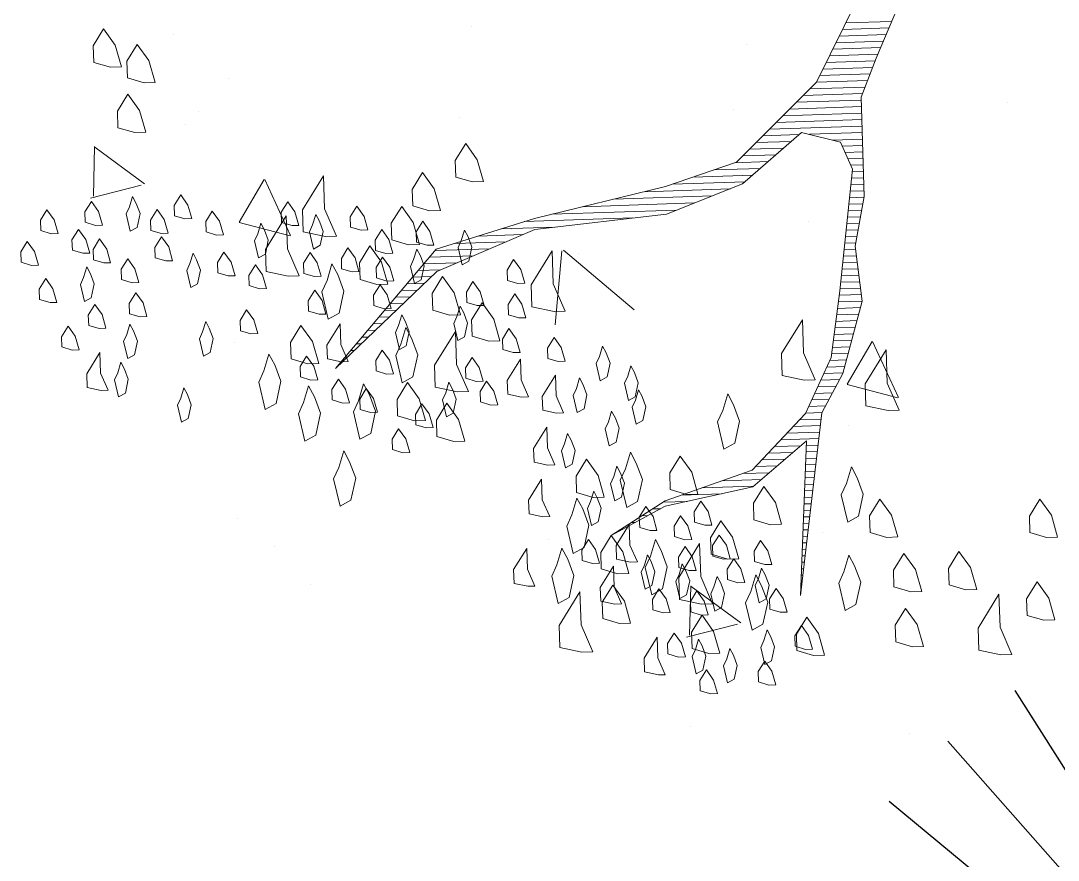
# Model space of a CAD drawing. Header units: millimetres. Extents: x 111 to 1506, y 14 to 566.
# Drawn here: x 223.094 to 224.209, y 166.22 to 167.122 of the extents above; entities that cross this region are included whole.
import ezdxf

# ---------------------------------------------------------------- set-up
doc = ezdxf.new("R2010")
doc.units = ezdxf.units.MM
doc.layers.add('ARBOLES', color=78, linetype='Continuous', lineweight=5)
doc.layers.add('FURN', color=253, linetype='Continuous')

# ---------------------------------------------------------------- blocks, each defined once
blk = doc.blocks.new('*X16')
at = {"color": 0}
for p, q in [((17.5821, 16.15), (17.6535, 16.15)), ((17.5714, 16.13), (17.6443, 16.13)), ((17.5768, 16.14), (17.6489, 16.14)), ((17.5661, 16.12), (17.6396, 16.12)), ((17.5554, 16.1), (17.6304, 16.1)), ((17.5608, 16.11), (17.635, 16.11)), ((17.5501, 16.09), (17.6259, 16.09)), ((17.5394, 16.07), (17.6174, 16.07)), ((17.5448, 16.08), (17.6216, 16.08)), ((17.5234, 16.05), (17.6088, 16.05)), ((17.5341, 16.06), (17.6131, 16.06)), ((17.5127, 16.04), (17.6045, 16.04)), ((17.4913, 16.02), (17.6021, 16.02)), ((17.502, 16.03), (17.6021, 16.03)), ((17.4806, 16.01), (17.6021, 16.01)), ((17.4591, 15.99), (17.6021, 15.99)), ((17.4698, 16), (17.6021, 16)), ((17.4377, 15.97), (17.4922, 15.97)), ((17.4484, 15.98), (17.5044, 15.98)), ((17.5206, 15.98), (17.6021, 15.98)), ((17.5556, 15.97), (17.6021, 15.97)), ((17.427, 15.96), (17.4799, 15.96)), ((17.5707, 15.96), (17.6021, 15.96)), ((17.4036, 15.94), (17.4555, 15.94)), ((17.4163, 15.95), (17.4677, 15.95)), ((17.5747, 15.95), (17.6021, 15.95)), ((17.5787, 15.94), (17.6021, 15.94)), ((17.3711, 15.93), (17.4433, 15.93)), ((17.5827, 15.93), (17.6021, 15.93)), ((17.3061, 15.91), (17.4188, 15.91)), ((17.3386, 15.92), (17.431, 15.92)), ((17.5832, 15.91), (17.6021, 15.91)), ((17.5846, 15.92), (17.6021, 15.92)), ((17.2149, 15.89), (17.3677, 15.89)), ((17.2629, 15.9), (17.3957, 15.9)), ((17.5805, 15.89), (17.6021, 15.89)), ((17.5819, 15.9), (17.6021, 15.9)), ((17.1669, 15.88), (17.3397, 15.88)), ((17.5791, 15.88), (17.6018, 15.88)), ((17.0761, 15.86), (17.2435, 15.86)), ((17.1189, 15.87), (17.3117, 15.87)), ((17.5764, 15.86), (17.5974, 15.86)), ((17.5778, 15.87), (17.5996, 15.87)), ((17.0401, 15.85), (17.1235, 15.85)), ((17.575, 15.85), (17.5951, 15.85)), ((16.9681, 15.83), (17.0472, 15.83)), ((17.0041, 15.84), (17.0729, 15.84)), ((17.5723, 15.83), (17.5907, 15.83)), ((17.5737, 15.84), (17.5929, 15.84)), ((16.9281, 15.81), (16.9958, 15.81)), ((16.9371, 15.82), (17.0215, 15.82)), ((17.5696, 15.81), (17.5863, 15.81)), ((17.5709, 15.82), (17.5885, 15.82)), ((16.919, 15.8), (16.9701, 15.8)), ((17.5682, 15.8), (17.5856, 15.8)), ((16.9009, 15.78), (16.9301, 15.78)), ((16.91, 15.79), (16.9444, 15.79)), ((17.5655, 15.78), (17.5876, 15.78)), ((17.5669, 15.79), (17.5866, 15.79)), ((16.8919, 15.77), (16.9189, 15.77)), ((17.5641, 15.77), (17.5886, 15.77)), ((16.8738, 15.75), (16.8965, 15.75)), ((16.8829, 15.76), (16.9077, 15.76)), ((17.5614, 15.75), (17.5906, 15.75)), ((17.5628, 15.76), (17.5896, 15.76)), ((16.8557, 15.73), (16.8742, 15.73)), ((16.8648, 15.74), (16.8853, 15.74)), ((17.5585, 15.73), (17.5926, 15.73)), ((17.56, 15.74), (17.5916, 15.74)), ((16.8467, 15.72), (16.863, 15.72)), ((17.5568, 15.72), (17.5936, 15.72)), ((16.8286, 15.7), (16.8406, 15.7)), ((16.8376, 15.71), (16.8518, 15.71)), ((17.5535, 15.7), (17.5875, 15.7)), ((17.5551, 15.71), (17.5906, 15.71)), ((16.8105, 15.68), (16.8183, 15.68)), ((16.8195, 15.69), (16.8295, 15.69)), ((17.5501, 15.68), (17.5814, 15.68)), ((17.5518, 15.69), (17.5844, 15.69)), ((16.8014, 15.67), (16.8071, 15.67)), ((17.5485, 15.67), (17.5783, 15.67)), ((16.7833, 15.65), (16.7848, 15.65)), ((16.7924, 15.66), (16.7959, 15.66)), ((17.5451, 15.65), (17.5721, 15.65)), ((17.5468, 15.66), (17.5752, 15.66)), ((17.5435, 15.64), (17.5691, 15.64)), ((17.5352, 15.62), (17.5629, 15.62)), ((17.5402, 15.63), (17.566, 15.63)), ((17.5252, 15.6), (17.5543, 15.6)), ((17.5302, 15.61), (17.5598, 15.61)), ((17.5202, 15.59), (17.5486, 15.59)), ((17.5102, 15.57), (17.5372, 15.57)), ((17.5152, 15.58), (17.5429, 15.58)), ((17.5052, 15.56), (17.5315, 15.56)), ((17.4903, 15.54), (17.5241, 15.54)), ((17.5002, 15.55), (17.5257, 15.55)), ((17.4703, 15.52), (17.5211, 15.52)), ((17.4803, 15.53), (17.5226, 15.53)), ((17.4603, 15.51), (17.5196, 15.51)), ((17.4403, 15.49), (17.4786, 15.49)), ((17.4503, 15.5), (17.4911, 15.5)), ((17.4988, 15.49), (17.5165, 15.49)), ((17.4996, 15.5), (17.5181, 15.5)), ((17.4303, 15.48), (17.4661, 15.48)), ((17.4981, 15.48), (17.515, 15.48)), ((17.4, 15.46), (17.4411, 15.46)), ((17.4203, 15.47), (17.4536, 15.47)), ((17.4967, 15.46), (17.512, 15.46)), ((17.4974, 15.47), (17.5135, 15.47)), ((17.336, 15.44), (17.4161, 15.44)), ((17.368, 15.45), (17.4286, 15.45)), ((17.4953, 15.44), (17.509, 15.44)), ((17.496, 15.45), (17.5105, 15.45)), ((17.304, 15.43), (17.3661, 15.43)), ((17.4946, 15.43), (17.5074, 15.43)), ((17.2587, 15.41), (17.2717, 15.41)), ((17.2754, 15.42), (17.3128, 15.42)), ((17.4931, 15.41), (17.5044, 15.41)), ((17.4938, 15.42), (17.5059, 15.42)), ((17.242, 15.4), (17.2517, 15.4)), ((17.4924, 15.4), (17.5029, 15.4)), ((17.2087, 15.38), (17.2117, 15.38)), ((17.2254, 15.39), (17.2317, 15.39)), ((17.491, 15.38), (17.4999, 15.38)), ((17.4917, 15.39), (17.5014, 15.39)), ((17.4896, 15.36), (17.4968, 15.36)), ((17.4903, 15.37), (17.4984, 15.37)), ((17.4888, 15.35), (17.4953, 15.35)), ((17.4874, 15.33), (17.4923, 15.33)), ((17.4881, 15.34), (17.4938, 15.34)), ((17.4867, 15.32), (17.4908, 15.32)), ((17.4853, 15.3), (17.4877, 15.3)), ((17.486, 15.31), (17.4893, 15.31)), ((17.4838, 15.28), (17.4847, 15.28)), ((17.4846, 15.29), (17.4862, 15.29)), ((17.4831, 15.27), (17.4832, 15.27))]:
    blk.add_line(p, q, dxfattribs=at)
blk = doc.blocks.new('E1E')
at = {"layer": 'ARBOLES', "ltscale": 0.2}
for p, q in [((96.0598, 59.5667), (96.0598, 59.5667)), ((95.5359, 59.5519), (95.5359, 59.5519)), ((96.122, 59.5391), (96.122, 59.5391)), ((96.1796, 59.5223), (96.1796, 59.5223)), ((95.6009, 59.4784), (95.6009, 59.4784)), ((95.2708, 59.4541), (95.2708, 59.4541)), ((95.5845, 59.4467), (95.5298, 59.4067)), ((95.6045, 59.3832), (95.5819, 59.4428)), ((95.6038, 59.3838), (95.5266, 59.4035)), ((95.7975, 59.3971), (95.7975, 59.3971)), ((95.7699, 59.3841), (95.7699, 59.3841)), ((96.2691, 59.314), (96.2691, 59.314)), ((95.473, 59.2552), (95.473, 59.2552)), ((95.4361, 59.2211), (95.4361, 59.2211)), ((95.857, 59.2206), (95.857, 59.2206)), ((96.5118, 59.2106), (96.4571, 59.1706)), ((96.5318, 59.147), (96.5092, 59.2067)), ((96.3217, 59.1674), (96.2544, 59.159)), ((96.3128, 59.1041), (96.322, 59.1672)), ((96.5311, 59.1477), (96.4538, 59.1674)), ((96.3122, 59.1036), (96.2542, 59.1583)), ((95.9214, 59.0448), (95.8936, 59.1364)), ((95.4933, 59.1143), (95.4933, 59.1143)), ((95.92, 59.0432), (95.8063, 59.0804)), ((96.4334, 59.0761), (96.4334, 59.0761)), ((95.5054, 59.0022), (95.4473, 59.0568)), ((95.5148, 59.066), (95.4476, 59.0575)), ((95.506, 59.0027), (95.5152, 59.0658)), ((96.4248, 59.0542), (96.4248, 59.0542)), ((95.9924, 59.0443), (95.9924, 59.0443)), ((95.9008, 59.0394), (95.9008, 59.0394)), ((96.4042, 59.0005), (96.4042, 59.0005)), ((96.4916, 58.9742), (96.4916, 58.9742)), ((95.8256, 58.9566), (95.8256, 58.9566)), ((96.1089, 58.9342), (96.1089, 58.9342)), ((95.6403, 58.8897), (95.6403, 58.8897)), ((96.1395, 58.8197), (96.1395, 58.8197)), ((95.7844, 58.7923), (95.7844, 58.7923)), ((95.801, 58.7086), (95.801, 58.7086)), ((95.4599, 58.6504), (95.4599, 58.6504))]:
    blk.add_line(p, q, dxfattribs=at)
for points in [[(95.7024, 59.5158), (95.7313, 59.5209), (95.7429, 59.4949), (95.7343, 59.4442), (95.7169, 59.4833), (95.6894, 59.51)], [(95.5281, 59.503), (95.5421, 59.5044), (95.5475, 59.4922), (95.5448, 59.4764), (95.5313, 59.485), (95.52, 59.4994)], [(95.5999, 59.5058), (95.618, 59.509), (95.6252, 59.4927), (95.6198, 59.4611), (95.609, 59.4855), (95.5918, 59.5022)], [(95.5679, 59.4574), (95.5683, 59.4674), (95.5552, 59.4859), (95.5489, 59.4782), (95.5521, 59.4601), (95.5615, 59.4497), (95.5692, 59.4434)], [(95.5259, 59.4533), (95.5263, 59.4633), (95.5132, 59.4818), (95.5069, 59.4741), (95.51, 59.456), (95.5195, 59.4456), (95.5272, 59.4393)], [(95.5846, 59.4746), (95.5986, 59.476), (95.604, 59.4638), (95.6013, 59.448), (95.5877, 59.4565), (95.5764, 59.471)], [(95.4626, 59.4641), (95.4766, 59.4655), (95.482, 59.4533), (95.4793, 59.4375), (95.4658, 59.4461), (95.4545, 59.4605)], [(95.5499, 59.4557), (95.5723, 59.4579), (95.581, 59.4384), (95.5767, 59.413), (95.555, 59.4268), (95.5369, 59.4499)], [(95.6714, 59.463), (95.6938, 59.4652), (95.7025, 59.4457), (95.6981, 59.4204), (95.6764, 59.4341), (95.6584, 59.4572)], [(95.7748, 59.4233), (95.7755, 59.4392), (95.7545, 59.4688), (95.7444, 59.4565), (95.7495, 59.4276), (95.7647, 59.411), (95.7769, 59.4009)], [(95.7992, 59.463), (95.8172, 59.4662), (95.8245, 59.4499), (95.8191, 59.4183), (95.8082, 59.4427), (95.791, 59.4594)], [(96.0834, 59.4127), (96.0842, 59.4286), (96.0632, 59.4582), (96.0531, 59.4459), (96.0581, 59.417), (96.0733, 59.4004), (96.0856, 59.3903)], [(95.6867, 59.4421), (95.7048, 59.4453), (95.712, 59.4291), (95.7066, 59.3974), (95.6957, 59.4218), (95.6786, 59.4385)], [(95.4902, 59.4131), (95.4906, 59.423), (95.4775, 59.4416), (95.4712, 59.4339), (95.4744, 59.4158), (95.4839, 59.4054), (95.4916, 59.3991)], [(95.6244, 59.429), (95.6384, 59.4304), (95.6438, 59.4182), (95.6411, 59.4024), (95.6275, 59.4109), (95.6162, 59.4254)], [(96.3065, 59.4064), (96.307, 59.4164), (96.2939, 59.4349), (96.2876, 59.4272), (96.2907, 59.4091), (96.3002, 59.3988), (96.3079, 59.3924)], [(96.3942, 59.4065), (96.3946, 59.4164), (96.3815, 59.435), (96.3752, 59.4273), (96.3784, 59.4092), (96.3879, 59.3988), (96.3956, 59.3925)], [(96.4055, 59.4359), (96.4235, 59.439), (96.4308, 59.4228), (96.4254, 59.3912), (96.4145, 59.4155), (96.3973, 59.4323)], [(95.4235, 59.4072), (95.4459, 59.4093), (95.4545, 59.3898), (95.4502, 59.3645), (95.4285, 59.3782), (95.4104, 59.4014)], [(95.436, 59.4036), (95.45, 59.4049), (95.4554, 59.3927), (95.4527, 59.3769), (95.4392, 59.3855), (95.4279, 59.4)], [(95.5297, 59.361), (95.5305, 59.3769), (95.5095, 59.4065), (95.4994, 59.3942), (95.5044, 59.3653), (95.5196, 59.3487), (95.5319, 59.3386)], [(95.5825, 59.4), (95.6114, 59.4051), (95.623, 59.3791), (95.6143, 59.3285), (95.597, 59.3675), (95.5695, 59.3942)], [(95.5778, 59.4132), (95.5918, 59.4145), (95.5973, 59.4023), (95.5946, 59.3865), (95.581, 59.3951), (95.5697, 59.4095)], [(95.6239, 59.3752), (95.6244, 59.3852), (95.6113, 59.4037), (95.605, 59.396), (95.6081, 59.3779), (95.6176, 59.3676), (95.6253, 59.3612)], [(95.6671, 59.3676), (95.6678, 59.3835), (95.6468, 59.4131), (95.6367, 59.4008), (95.6418, 59.3719), (95.657, 59.3553), (95.6693, 59.3452)], [(95.67, 59.3811), (95.6705, 59.3911), (95.6574, 59.4096), (95.651, 59.4019), (95.6542, 59.3838), (95.6637, 59.3735), (95.6714, 59.3671)], [(95.6974, 59.4045), (95.7198, 59.4066), (95.7285, 59.3871), (95.7242, 59.3618), (95.7025, 59.3755), (95.6844, 59.3987)], [(95.7328, 59.4042), (95.7468, 59.4056), (95.7522, 59.3934), (95.7495, 59.3776), (95.736, 59.3862), (95.7247, 59.4006)], [(96.4597, 59.4016), (96.4737, 59.4029), (96.4791, 59.3907), (96.4764, 59.3749), (96.4629, 59.3835), (96.4516, 59.398)], [(95.5761, 59.3734), (95.5765, 59.3833), (95.5634, 59.4019), (95.5571, 59.3942), (95.5602, 59.3761), (95.5697, 59.3657), (95.5774, 59.3594)], [(95.7813, 59.3561), (95.782, 59.372), (95.761, 59.4016), (95.7509, 59.3893), (95.756, 59.3604), (95.7712, 59.3438), (95.7835, 59.3337)], [(96.1572, 59.352), (96.1579, 59.3679), (96.1369, 59.3975), (96.1268, 59.3852), (96.1319, 59.3563), (96.1471, 59.3397), (96.1594, 59.3296)], [(95.6881, 59.3843), (95.7062, 59.3875), (95.7134, 59.3712), (95.708, 59.3396), (95.6971, 59.364), (95.68, 59.3807)], [(95.815, 59.3727), (95.8331, 59.3758), (95.8404, 59.3596), (95.835, 59.328), (95.8241, 59.3523), (95.8069, 59.369)], [(96.2201, 59.3333), (96.2208, 59.3492), (96.1999, 59.3788), (96.1897, 59.3665), (96.1948, 59.3376), (96.21, 59.321), (96.2223, 59.3108)], [(96.4019, 59.3564), (96.4024, 59.3663), (96.3892, 59.3848), (96.3829, 59.3771), (96.3861, 59.3591), (96.3956, 59.3487), (96.4033, 59.3424)], [(95.4844, 59.3715), (95.4984, 59.3729), (95.5038, 59.3607), (95.5011, 59.3449), (95.4875, 59.3535), (95.4762, 59.3679)], [(95.5268, 59.3417), (95.5273, 59.3517), (95.5142, 59.3702), (95.5079, 59.3625), (95.511, 59.3444), (95.5205, 59.3341), (95.5282, 59.3277)], [(95.6136, 59.3657), (95.6276, 59.3671), (95.633, 59.3549), (95.6303, 59.3391), (95.6167, 59.3477), (95.6054, 59.3621)], [(96.0138, 59.3638), (96.0278, 59.3651), (96.0333, 59.3529), (96.0306, 59.3371), (96.017, 59.3457), (96.0057, 59.3601)], [(96.0922, 59.323), (96.0929, 59.3389), (96.0719, 59.3686), (96.0618, 59.3563), (96.0669, 59.3274), (96.0821, 59.3107), (96.0944, 59.3006)], [(96.438, 59.3627), (96.452, 59.3641), (96.4575, 59.3519), (96.4548, 59.3361), (96.4412, 59.3446), (96.4299, 59.3591)], [(95.3093, 59.3485), (95.3317, 59.3507), (95.3404, 59.3312), (95.3361, 59.3059), (95.3144, 59.3196), (95.2963, 59.3427)], [(95.5494, 59.3567), (95.5634, 59.358), (95.5689, 59.3458), (95.5662, 59.33), (95.5526, 59.3386), (95.5413, 59.353)], [(95.7654, 59.3311), (95.7658, 59.341), (95.7527, 59.3595), (95.7464, 59.3518), (95.7496, 59.3338), (95.7591, 59.3234), (95.7667, 59.3171)], [(96.5094, 59.3555), (96.5234, 59.3569), (96.5289, 59.3447), (96.5262, 59.3289), (96.5126, 59.3375), (96.5013, 59.3519)], [(95.4279, 59.2922), (95.4286, 59.3081), (95.4076, 59.3377), (95.3975, 59.3255), (95.4026, 59.2965), (95.4178, 59.2799), (95.4301, 59.2698)], [(95.5731, 59.3335), (95.5955, 59.3357), (95.6042, 59.3162), (95.5999, 59.2909), (95.5782, 59.3046), (95.5601, 59.3277)], [(95.5783, 59.3355), (95.5923, 59.3368), (95.5978, 59.3246), (95.5951, 59.3088), (95.5815, 59.3174), (95.5702, 59.3318)], [(95.68, 59.3369), (95.694, 59.3382), (95.6994, 59.3261), (95.6967, 59.3102), (95.6832, 59.3188), (95.6719, 59.3333)], [(96.3125, 59.3165), (96.3129, 59.3265), (96.2998, 59.345), (96.2935, 59.3373), (96.2967, 59.3192), (96.3062, 59.3089), (96.3138, 59.3025)], [(96.4815, 59.309), (96.4819, 59.3189), (96.4688, 59.3374), (96.4625, 59.3297), (96.4656, 59.3117), (96.4751, 59.3013), (96.4828, 59.295)], [(95.5259, 59.3219), (95.54, 59.3232), (95.5454, 59.311), (95.5427, 59.2952), (95.5291, 59.3038), (95.5178, 59.3182)], [(95.6339, 59.331), (95.6479, 59.3323), (95.6534, 59.3201), (95.6507, 59.3043), (95.6371, 59.3129), (95.6258, 59.3274)], [(95.764, 59.325), (95.7864, 59.3272), (95.7951, 59.3077), (95.7908, 59.2824), (95.7691, 59.2961), (95.751, 59.3192)], [(95.9584, 59.3258), (95.9809, 59.328), (95.9895, 59.3085), (95.9852, 59.2832), (95.9635, 59.2969), (95.9454, 59.3201)], [(95.998, 59.3226), (96.0121, 59.324), (96.0175, 59.3118), (96.0148, 59.296), (96.0012, 59.3046), (95.9899, 59.319)], [(96.0156, 59.3201), (96.038, 59.3223), (96.0467, 59.3028), (96.0423, 59.2775), (96.0206, 59.2912), (96.0025, 59.3143)], [(96.0721, 59.3313), (96.0861, 59.3326), (96.0916, 59.3205), (96.0889, 59.3046), (96.0753, 59.3132), (96.064, 59.3277)], [(96.1101, 59.3336), (96.1241, 59.3349), (96.1295, 59.3227), (96.1268, 59.3069), (96.1133, 59.3155), (96.1019, 59.3299)], [(96.1593, 59.3214), (96.1733, 59.3228), (96.1788, 59.3106), (96.1761, 59.2948), (96.1625, 59.3033), (96.1512, 59.3178)], [(96.3947, 59.3288), (96.4087, 59.3302), (96.4141, 59.318), (96.4114, 59.3022), (96.3979, 59.3107), (96.3866, 59.3252)], [(95.1994, 59.3152), (95.2283, 59.3203), (95.2399, 59.2943), (95.2313, 59.2436), (95.2139, 59.2827), (95.1864, 59.3094)], [(95.7394, 59.2751), (95.7402, 59.291), (95.7192, 59.3206), (95.7091, 59.3083), (95.7141, 59.2794), (95.7293, 59.2628), (95.7416, 59.2527)], [(95.7496, 59.2899), (95.75, 59.2999), (95.7369, 59.3184), (95.7306, 59.3107), (95.7338, 59.2926), (95.7433, 59.2823), (95.751, 59.2759)], [(95.8341, 59.3081), (95.8521, 59.3112), (95.8594, 59.295), (95.854, 59.2634), (95.8431, 59.2878), (95.8259, 59.3045)], [(96.5497, 59.3199), (96.5637, 59.3212), (96.5691, 59.309), (96.5664, 59.2932), (96.5528, 59.3018), (96.5415, 59.3162)], [(95.6168, 59.3039), (95.6308, 59.3052), (95.6362, 59.293), (95.6335, 59.2772), (95.6199, 59.2858), (95.6086, 59.3002)], [(95.8246, 59.2746), (95.825, 59.2846), (95.8119, 59.3031), (95.8056, 59.2954), (95.8088, 59.2773), (95.8183, 59.267), (95.826, 59.2606)], [(95.9918, 59.2711), (95.9922, 59.2811), (95.9791, 59.2996), (95.9728, 59.2919), (95.9759, 59.2738), (95.9854, 59.2635), (95.9931, 59.2571)], [(96.171, 59.3036), (96.1934, 59.3058), (96.2021, 59.2863), (96.1978, 59.261), (96.1761, 59.2747), (96.158, 59.2978)], [(96.2538, 59.2953), (96.2678, 59.2966), (96.2732, 59.2844), (96.2705, 59.2686), (96.2569, 59.2772), (96.2456, 59.2916)], [(95.3382, 59.2835), (95.3606, 59.2857), (95.3693, 59.2662), (95.365, 59.2409), (95.3433, 59.2546), (95.3252, 59.2777)], [(96.1318, 59.2848), (96.1499, 59.288), (96.1571, 59.2717), (96.1517, 59.2401), (96.1408, 59.2645), (96.1237, 59.2812)], [(96.4209, 59.2918), (96.4349, 59.2931), (96.4404, 59.2809), (96.4377, 59.2651), (96.4241, 59.2737), (96.4128, 59.2881)], [(96.4643, 59.2819), (96.4783, 59.2832), (96.4837, 59.271), (96.481, 59.2552), (96.4675, 59.2638), (96.4562, 59.2782)], [(96.4941, 59.2805), (96.5081, 59.2819), (96.5136, 59.2697), (96.5109, 59.2539), (96.4973, 59.2625), (96.486, 59.2769)], [(95.5385, 59.2713), (95.5609, 59.2735), (95.5696, 59.254), (95.5653, 59.2287), (95.5436, 59.2424), (95.5255, 59.2655)], [(95.6534, 59.2758), (95.6758, 59.2779), (95.6845, 59.2584), (95.6802, 59.2331), (95.6585, 59.2468), (95.6404, 59.27)], [(95.978, 59.2644), (96.0069, 59.2695), (96.0185, 59.2435), (96.0099, 59.1929), (95.9925, 59.2319), (95.965, 59.2586)], [(96.0691, 59.2348), (96.0698, 59.2507), (96.0488, 59.2804), (96.0387, 59.2681), (96.0438, 59.2392), (96.059, 59.2225), (96.0713, 59.2124)], [(96.0717, 59.2775), (96.0857, 59.2789), (96.0912, 59.2667), (96.0885, 59.2509), (96.0749, 59.2594), (96.0636, 59.2739)], [(96.3609, 59.2407), (96.3613, 59.2506), (96.3482, 59.2691), (96.3419, 59.2614), (96.3451, 59.2434), (96.3546, 59.233), (96.3622, 59.2267)], [(96.5416, 59.2724), (96.5556, 59.2738), (96.561, 59.2616), (96.5583, 59.2458), (96.5447, 59.2544), (96.5334, 59.2688)], [(95.1648, 59.253), (95.1872, 59.2552), (95.1959, 59.2357), (95.1915, 59.2104), (95.1698, 59.2241), (95.1518, 59.2472)], [(95.2732, 59.2545), (95.2956, 59.2567), (95.3043, 59.2372), (95.3, 59.2119), (95.2783, 59.2256), (95.2602, 59.2487)], [(95.7826, 59.2267), (95.7831, 59.2367), (95.77, 59.2552), (95.7636, 59.2475), (95.7668, 59.2294), (95.7763, 59.219), (95.784, 59.2127)], [(95.9317, 59.2639), (95.9457, 59.2652), (95.9511, 59.253), (95.9484, 59.2372), (95.9349, 59.2458), (95.9236, 59.2602)], [(95.849, 59.2417), (95.8671, 59.2448), (95.8743, 59.2286), (95.8689, 59.197), (95.8581, 59.2213), (95.8409, 59.2381)], [(95.8987, 59.2394), (95.9168, 59.2426), (95.924, 59.2264), (95.9186, 59.1947), (95.9078, 59.2191), (95.8906, 59.2358)], [(95.9606, 59.2427), (95.9746, 59.244), (95.98, 59.2318), (95.9773, 59.216), (95.9638, 59.2246), (95.9525, 59.239)], [(96.0808, 59.2134), (96.0812, 59.2233), (96.0681, 59.2418), (96.0618, 59.2341), (96.065, 59.2161), (96.0745, 59.2057), (96.0822, 59.1994)], [(96.3911, 59.2493), (96.4051, 59.2506), (96.4106, 59.2385), (96.4079, 59.2226), (96.3943, 59.2312), (96.383, 59.2457)], [(96.4923, 59.2408), (96.5063, 59.2421), (96.5118, 59.2299), (96.5091, 59.2141), (96.4955, 59.2227), (96.4842, 59.2371)], [(95.3932, 59.23), (95.4156, 59.2322), (95.4243, 59.2127), (95.42, 59.1874), (95.3983, 59.2011), (95.3802, 59.2242)], [(95.4677, 59.1853), (95.4684, 59.2012), (95.4474, 59.2308), (95.4373, 59.2185), (95.4424, 59.1896), (95.4576, 59.173), (95.4699, 59.1629)], [(95.8373, 59.2024), (95.8377, 59.2123), (95.8246, 59.2308), (95.8183, 59.2231), (95.8215, 59.2051), (95.831, 59.1947), (95.8387, 59.1884)], [(96.1884, 59.1944), (96.1891, 59.2103), (96.1681, 59.24), (96.158, 59.2277), (96.1631, 59.1988), (96.1783, 59.1821), (96.1906, 59.172)], [(96.1815, 59.2387), (96.1955, 59.2401), (96.201, 59.2279), (96.1983, 59.2121), (96.1847, 59.2207), (96.1734, 59.2351)], [(96.2651, 59.237), (96.2791, 59.2384), (96.2845, 59.2262), (96.2818, 59.2104), (96.2683, 59.2189), (96.257, 59.2334)], [(96.3089, 59.237), (96.3229, 59.2384), (96.3284, 59.2262), (96.3257, 59.2104), (96.3121, 59.219), (96.3008, 59.2334)], [(96.4607, 59.2023), (96.4612, 59.2123), (96.4481, 59.2308), (96.4418, 59.2231), (96.4449, 59.205), (96.4544, 59.1947), (96.4621, 59.1883)], [(95.761, 59.1879), (95.7614, 59.1978), (95.7483, 59.2163), (95.742, 59.2086), (95.7452, 59.1906), (95.7546, 59.1802), (95.7623, 59.1738)], [(96.4097, 59.2186), (96.4237, 59.2199), (96.4291, 59.2077), (96.4264, 59.1919), (96.4129, 59.2005), (96.4016, 59.215)], [(95.6513, 59.1579), (95.652, 59.1738), (95.6311, 59.2034), (95.621, 59.1911), (95.626, 59.1622), (95.6412, 59.1456), (95.6535, 59.1355)], [(96.0153, 59.1745), (96.0158, 59.1844), (96.0027, 59.2029), (95.9963, 59.1952), (95.9995, 59.1772), (96.009, 59.1668), (96.0167, 59.1605)], [(96.1061, 59.2003), (96.1201, 59.2017), (96.1255, 59.1895), (96.1228, 59.1736), (96.1093, 59.1822), (96.098, 59.1967)], [(96.2368, 59.2082), (96.2658, 59.2133), (96.2773, 59.1873), (96.2687, 59.1367), (96.2513, 59.1757), (96.2238, 59.2024)], [(95.7818, 59.163), (95.7822, 59.173), (95.7691, 59.1915), (95.7628, 59.1838), (95.766, 59.1657), (95.7754, 59.1553), (95.7831, 59.149)], [(95.9304, 59.1902), (95.9444, 59.1916), (95.9498, 59.1794), (95.9471, 59.1636), (95.9336, 59.1722), (95.9222, 59.1866)], [(95.965, 59.1885), (95.9875, 59.1907), (95.9961, 59.1712), (95.9918, 59.1459), (95.9701, 59.1596), (95.952, 59.1827)], [(96.2055, 59.1958), (96.2195, 59.1972), (96.2249, 59.185), (96.2222, 59.1692), (96.2087, 59.1778), (96.1974, 59.1922)], [(96.2941, 59.172), (96.2945, 59.1819), (96.2814, 59.2004), (96.2751, 59.1927), (96.2783, 59.1747), (96.2877, 59.1643), (96.2954, 59.158)], [(96.3428, 59.1937), (96.3568, 59.195), (96.3623, 59.1828), (96.3596, 59.167), (96.346, 59.1756), (96.3347, 59.1901)], [(96.3885, 59.1896), (96.4025, 59.191), (96.4079, 59.1788), (96.4052, 59.163), (96.3916, 59.1716), (96.3803, 59.186)], [(95.8251, 59.1531), (95.8256, 59.163), (95.8125, 59.1816), (95.8062, 59.1739), (95.8093, 59.1558), (95.8188, 59.1454), (95.8265, 59.1391)], [(95.8721, 59.1789), (95.8861, 59.1803), (95.8915, 59.1681), (95.8888, 59.1522), (95.8753, 59.1608), (95.864, 59.1753)], [(96.0251, 59.1763), (96.0475, 59.1784), (96.0562, 59.1589), (96.0518, 59.1336), (96.0301, 59.1473), (96.012, 59.1705)], [(96.127, 59.1749), (96.1494, 59.1771), (96.1581, 59.1575), (96.1538, 59.1322), (96.1321, 59.146), (96.114, 59.1691)], [(96.1165, 59.166), (96.1305, 59.1673), (96.136, 59.1551), (96.1333, 59.1393), (96.1197, 59.1479), (96.1084, 59.1623)], [(96.1626, 59.1719), (96.1766, 59.1732), (96.182, 59.161), (96.1793, 59.1452), (96.1658, 59.1538), (96.1545, 59.1682)], [(96.2326, 59.1349), (96.2331, 59.1448), (96.22, 59.1633), (96.2137, 59.1556), (96.2168, 59.1376), (96.2263, 59.1272), (96.234, 59.1209)], [(95.2017, 59.1525), (95.2241, 59.1547), (95.2328, 59.1352), (95.2285, 59.1099), (95.2068, 59.1236), (95.1887, 59.1468)], [(95.9964, 59.1514), (96.0104, 59.1528), (96.0158, 59.1406), (96.0131, 59.1248), (95.9995, 59.1334), (95.9882, 59.1478)], [(96.0949, 59.1271), (96.0953, 59.137), (96.0822, 59.1555), (96.0759, 59.1479), (96.0791, 59.1298), (96.0885, 59.1194), (96.0962, 59.1131)], [(95.9403, 59.146), (95.9544, 59.1473), (95.9598, 59.1351), (95.9571, 59.1193), (95.9435, 59.1279), (95.9322, 59.1423)], [(96.131, 59.1334), (96.145, 59.1348), (96.1504, 59.1226), (96.1477, 59.1068), (96.1342, 59.1154), (96.1229, 59.1298)], [(96.2116, 59.1424), (96.2405, 59.1475), (96.2521, 59.1215), (96.2434, 59.0709), (96.2261, 59.1099), (96.1986, 59.1366)], [(96.257, 59.1457), (96.271, 59.1471), (96.2765, 59.1349), (96.2738, 59.1191), (96.2602, 59.1277), (96.2489, 59.1421)], [(95.9015, 59.1212), (95.9304, 59.1263), (95.942, 59.1003), (95.9333, 59.0497), (95.916, 59.0887), (95.8885, 59.1154)], [(96.047, 59.0814), (96.0475, 59.0914), (96.0343, 59.1099), (96.028, 59.1022), (96.0312, 59.0841), (96.0407, 59.0737), (96.0484, 59.0674)], [(96.1082, 59.112), (96.1306, 59.1142), (96.1393, 59.0946), (96.135, 59.0693), (96.1133, 59.0831), (96.0952, 59.1062)], [(96.1721, 59.1177), (96.1861, 59.119), (96.1916, 59.1068), (96.1889, 59.091), (96.1753, 59.0996), (96.164, 59.114)], [(96.4906, 59.1108), (96.5131, 59.113), (96.5217, 59.0935), (96.5174, 59.0682), (96.4957, 59.0819), (96.4776, 59.105)], [(95.9584, 59.1053), (95.9725, 59.1067), (95.9779, 59.0945), (95.9752, 59.0787), (95.9616, 59.0872), (95.9503, 59.1017)], [(96.0858, 59.1036), (96.0999, 59.105), (96.1053, 59.0928), (96.1026, 59.077), (96.089, 59.0855), (96.0777, 59.1)], [(95.4533, 59.0775), (95.4822, 59.0826), (95.4938, 59.0566), (95.4852, 59.006), (95.4678, 59.045), (95.4403, 59.0717)], [(95.5683, 59.082), (95.5972, 59.087), (95.6088, 59.061), (95.6001, 59.0104), (95.5827, 59.0494), (95.5553, 59.0762)], [(96.0996, 59.0614), (96.122, 59.0635), (96.1307, 59.044), (96.1264, 59.0187), (96.1047, 59.0324), (96.0866, 59.0556)], [(96.5037, 59.0465), (96.5261, 59.0486), (96.5348, 59.0291), (96.5305, 59.0038), (96.5088, 59.0176), (96.4907, 59.0407)], [(96.5514, 59.0443), (96.5738, 59.0465), (96.5825, 59.027), (96.5782, 59.0017), (96.5565, 59.0154), (96.5384, 59.0385)], [(96.062, 59.0057), (96.0845, 59.0079), (96.0931, 58.9883), (96.0888, 58.963), (96.0671, 58.9768), (96.049, 58.9999)]]:
    blk.add_lwpolyline(points, close=True, dxfattribs=at)
blk.add_lwpolyline([(95.69, 58.5984), (95.6986, 58.7192), (95.7556, 58.8537), (95.8286, 58.9173), (95.9702, 59.0193), (96.0728, 59.104), (96.1356, 59.2956), (96.0612, 59.13), (95.9644, 59.0324), (95.8141, 58.9498), (95.7376, 58.8768), (95.6921, 58.7864), (95.6408, 58.7791), (95.6133, 58.8058), (95.5691, 58.9576), (95.5473, 59.0415), (95.5509, 59.121), (95.587, 59.215), (95.6765, 59.2938), (95.7242, 59.3618), (95.6736, 59.3003), (95.5783, 59.2345), (95.5364, 59.1535), (95.4683, 59.3414), (95.5314, 59.1123), (95.5256, 59.0552), (95.5373, 58.959), (95.5727, 58.8969), (95.5858, 58.8326), (95.6147, 58.7675), (95.6379, 58.7155), (95.6387, 58.6613), (95.6373, 58.5593)], dxfattribs=at)
at = {"layer": 'ARBOLES', "ltscale": 0.2, "xscale": 0.8372139817761642, "yscale": 0.8372139817761642, "zscale": 0.8372139817761642, "rotation": 204.0028523145856}
blk.add_blockref('*X16', (103.6395, 76.9735), dxfattribs=at)
blk = doc.blocks.new('abri')
at = {"layer": 'FURN'}
for p, q in [((1541.7245, 14.1348), (1541.5916, 13.949)), ((1541.7884, 14.0962), (1541.6863, 13.892)), ((1541.8576, 14.0682), (1541.7887, 13.8505))]:
    blk.add_line(p, q, dxfattribs=at)

msp = doc.modelspace()

# ---------------------------------------------------------------- block references
at = {"lineweight": 100, "xscale": 0.8182511777390739, "yscale": 0.8182511777390739, "zscale": 0.8182511777390739, "rotation": 247.9147716791316}
msp.add_blockref('abri', (687.85761, 1339.54763), dxfattribs=at)
at = {"layer": 'ARBOLES', "color": 0, "xscale": 0.8310831642732954, "yscale": 0.8310831642732954, "zscale": 0.8310831642732954, "rotation": 157.9147716791316}
msp.add_blockref('E1E', (315.99514, 182.37189), dxfattribs=at)

doc.saveas('drawing.dxf')
